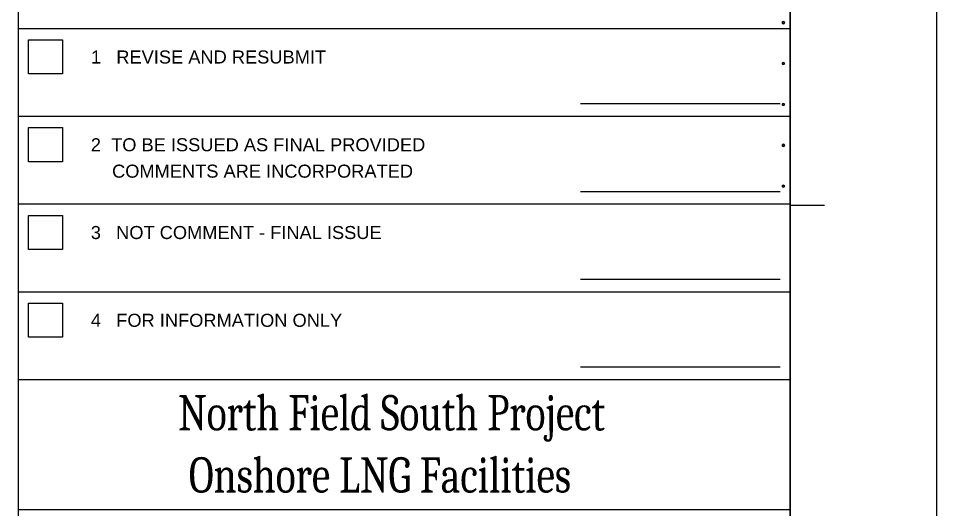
# Model space of a CAD drawing. Header units: millimetres. Extents: x -541 to 54, y -143 to 278.
# Drawn here: x -40.2 to 54, y -29.1 to 21.4 of the extents above; entities that cross this region are included whole.
import ezdxf

# ---------------------------------------------------------------- set-up
doc = ezdxf.new("R2010")
doc.units = ezdxf.units.MM
doc.styles.add('Arial', font='ARIAL.TTF', dxfattribs={"height": 0.2})
doc.styles.add('Cambria Math', font='CAMBRIA.TTC', dxfattribs={"height": 0.2})

# ---------------------------------------------------------------- blocks, each defined once
blk = doc.blocks.new('Unknown-234527772-4032')
at = {"color": 7, "linetype": 'Continuous'}
for p, q in [((-40.193, -128.027), (-40.193, 62.185)), ((38.989, -127.887), (38.989, 62.185)), ((-40.193, 20.319), (38.989, 20.319)), ((-39.166, 19.149), (-35.662, 19.149)), ((-39.166, 15.644), (-39.166, 19.149)), ((-35.662, 19.149), (-35.662, 15.644)), ((-35.662, 15.644), (-39.166, 15.644)), ((17.467, 12.599), (37.962, 12.599)), ((-40.193, 11.307), (38.989, 11.307)), ((-39.166, 10.137), (-35.662, 10.137)), ((-39.166, 6.632), (-39.166, 10.137)), ((-35.662, 10.137), (-35.662, 6.632)), ((-35.662, 6.632), (-39.166, 6.632)), ((17.467, 3.586), (37.962, 3.586)), ((-40.193, 2.295), (38.989, 2.295)), ((-39.166, 1.125), (-35.662, 1.125)), ((-39.166, -2.38), (-39.166, 1.125)), ((-35.662, 1.125), (-35.662, -2.38)), ((-35.662, -2.38), (-39.166, -2.38)), ((17.467, -5.426), (37.962, -5.426)), ((-40.193, -6.717), (38.989, -6.717)), ((-39.166, -7.888), (-35.662, -7.888)), ((-39.166, -11.392), (-39.166, -7.888)), ((-35.662, -7.888), (-35.662, -11.392)), ((-35.662, -11.392), (-39.166, -11.392)), ((17.467, -14.438), (37.962, -14.438)), ((-40.193, -15.729), (38.989, -15.729)), ((-40.193, -29.093), (38.989, -29.093)), ((-40.193, -29.093), (38.989, -29.093))]:
    blk.add_line(p, q, dxfattribs=at)
for centre in [(38.292, 20.914), (38.294, 20.914), (38.294, 20.914), (38.292, 16.714), (38.294, 16.715), (38.294, 16.714), (38.292, 12.514), (38.294, 12.515), (38.294, 12.514), (38.292, 8.314), (38.294, 8.315), (38.294, 8.314), (38.292, 4.115), (38.294, 4.115), (38.294, 4.115)]:
    blk.add_circle(centre, 0.105, dxfattribs=at)
for centre, start, end in [((38.292, 20.914), 0, 180), ((38.292, 20.914), 180, 0), ((38.294, 20.915), 0, 180), ((38.294, 20.915), 180, 0), ((38.292, 16.714), 0, 180), ((38.292, 16.714), 180, 0), ((38.294, 16.715), 0, 180), ((38.294, 16.715), 180, 0), ((38.292, 12.514), 0, 180), ((38.292, 12.514), 180, 0), ((38.294, 12.515), 0, 180), ((38.294, 12.515), 180, 0), ((38.292, 8.315), 0, 180), ((38.292, 8.315), 180, 0), ((38.294, 8.315), 0, 180), ((38.294, 8.315), 180, 0), ((38.292, 4.115), 0, 180), ((38.292, 4.115), 180, 0), ((38.294, 4.115), 0, 180), ((38.294, 4.115), 180, 0)]:
    blk.add_arc(centre, 0.105, start, end, dxfattribs=at)
for s, height, style, width, p in [('1   REVISE AND RESUBMIT', 1.3388, 'Arial', 1.000637, (-32.745, 16.718)), ('2  TO BE ISSUED AS FINAL PROVIDED', 1.3388, 'Arial', 1.000637, (-32.758, 7.706)), ('    COMMENTS ARE INCORPORATED', 1.3388, 'Arial', 1.000637, (-32.659, 4.995)), ('3   NOT COMMENT - FINAL ISSUE', 1.3388, 'Arial', 1.000637, (-32.762, -1.306)), ('4   FOR INFORMATION ONLY', 1.3388, 'Arial', 1.000637, (-32.754, -10.319)), ('North Field South Project', 3.63329, 'Cambria Math', 0.777778, (-23.8, -20.955)), ('Onshore LNG Facilities', 3.63329, 'Cambria Math', 0.777778, (-22.698, -27.349))]:
    blk.add_text(s, height=height, dxfattribs=dict(at, style=style, width=width)).set_placement(p)
blk = doc.blocks.new('Unknown-234527772-4039')
at = {"color": 7, "linetype": 'Continuous'}
for p, q in [((54.014, 277.656), (54.014, -143.05)), ((38.978, 262.633), (38.978, -128.027)), ((38.978, 63.808), (38.978, -128.027)), ((38.978, 2.189), (42.496, 2.189))]:
    blk.add_line(p, q, dxfattribs=at)

msp = doc.modelspace()

# ---------------------------------------------------------------- block references
for name in ['Unknown-234527772-4039', 'Unknown-234527772-4032']:
    msp.add_blockref(name, (0, 0))

doc.saveas('drawing.dxf')
